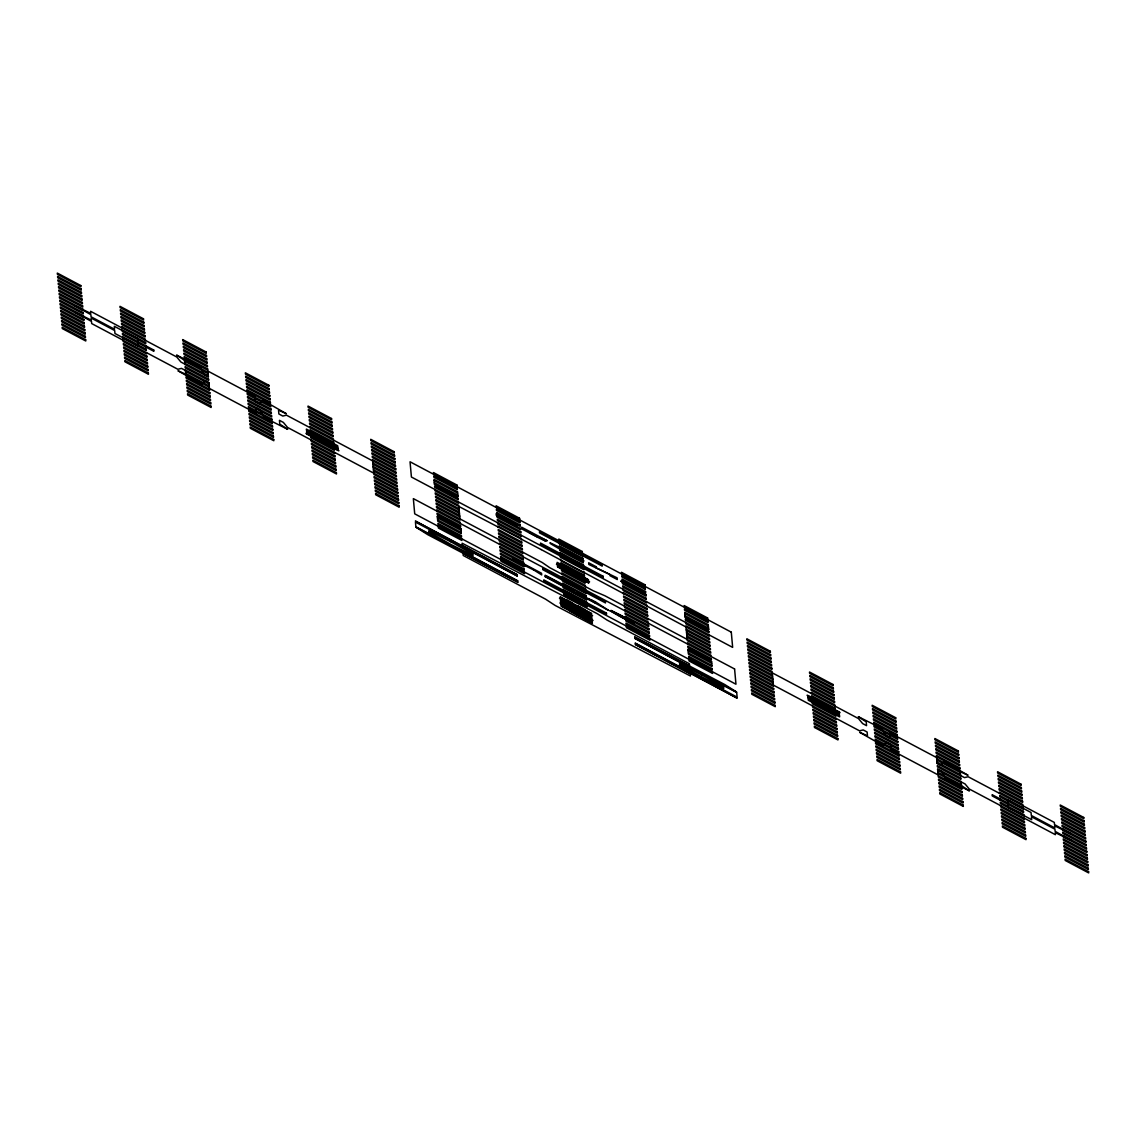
<?xml version="1.0" encoding="UTF-8"?>
<svg xmlns="http://www.w3.org/2000/svg" width="1146" height="1146" viewBox="0 0 1146 1146"><rect width="100%" height="100%" fill="white"/><g stroke="black" fill="none" stroke-linecap="round" stroke-linejoin="round"><path stroke-width="1.5" d="M306.627 431.426L315.15 435.208M839.373 714.574L830.85 710.792M313.245 434.95L322.284 439.319M832.727 711.05L823.716 706.681M572.613 603.441L566.282 600.06M332.555 447.441L306.584 433.46A18.393 0.745 28 0 0 305.996 433.346A20.957 0.845 28 0 0 307.2 434.348L319.992 440.895A30.111 1.203 28 0 0 321.281 441.74L328.63 445.894M813.416 698.559L839.416 712.54A18.393 0.745 28 0 0 840.004 712.654A20.957 0.845 28 0 0 838.8 711.652L826.008 705.105A30.111 1.203 28 0 0 824.719 704.26L817.37 700.106M585.176 610.173L582.426 608.87M570.665 573.659L568.459 572.628M538.061 537.102L536.729 536.486M185.752 374.269L177.974 370.76L201.581 384.282L205.005 380.859L208.916 382.936M960.248 771.731L968.026 775.24L944.419 761.718L940.995 765.141L937.084 763.064M561.282 598.67L567.585 601.664M591.178 619.972L584.689 616.877A18.837 0.759 28 0 1 583.214 616.133A18.336 0.731 28 0 1 579.976 614.471L570.393 609.343A18.15 0.731 28 0 1 568.874 608.512L561.784 604.386A20.843 0.831 28 0 1 560.15 603.226L560.05 603.125A25.484 1.017 28 0 1 560.022 602.925L560.108 602.925A20.599 0.831 28 0 1 561.698 603.484L568.015 606.478M564.548 567.814L558.245 564.82A20.599 0.831 28 0 0 556.655 564.262L556.555 564.262A25.484 1.017 28 0 0 556.584 564.462L556.67 564.548A20.843 0.831 28 0 0 558.317 565.709L565.408 569.849A18.15 0.731 28 0 0 566.926 570.679L576.51 575.793A18.336 0.731 28 0 0 579.747 577.469A18.837 0.759 28 0 0 581.223 578.214L587.697 581.309A20.313 0.817 28 0 0 589.359 581.882L589.459 581.896A24.553 0.988 28 0 0 589.431 581.695L589.331 581.595A20.084 0.802 28 0 0 587.626 580.406L580.349 576.18A18.837 0.759 28 0 0 578.816 575.378M566.769 568.946L576.352 573.988A18.336 0.731 28 0 1 578.816 575.421M569.806 602.796L579.389 607.838A18.336 0.731 28 0 1 581.853 609.271M570.235 607.609L579.819 612.652M616.104 613.554L609.729 610.589L617.307 615.015A23.55 0.945 28 0 0 621.719 617.379L634.196 623.997L634.039 622.307L621.562 615.689A21.745 0.874 28 0 0 617.852 613.74L610.99 610.431L616.104 613.554M535.039 535.612L529.151 532.489M582.168 608.727L578.358 606.506M634.712 636.975L689.534 665.855L689.348 663.735L607.079 620.101L597.353 613.74L462.125 543.218L462.311 545.338L517.175 574.647M517.863 582.254L463.027 553.389L463.228 555.495L545.496 599.129L555.223 605.489L690.451 676.011L690.25 673.891L635.385 644.596M816.854 699.819L807.615 695.321A20.041 0.802 28 0 0 807.113 695.221A18.551 0.745 28 0 0 808.102 696.08L816.052 700.306L813.345 698.602M572.914 573.487L582.598 578.2L563.359 567.915L572.413 573.229M329.146 446.181L338.385 450.679A20.041 0.802 28 0 0 338.887 450.779A18.551 0.745 28 0 0 337.898 449.92L329.948 445.694L332.669 447.427M634.827 638.25L736.663 692.055L724.788 684.549L634.726 637.19M517.748 580.993L415.912 527.174L427.773 534.681L517.849 582.053M434.119 480.589L457.626 493.067M684.85 613.568L708.357 626.045M529.108 532.102L538.147 537.059M646.043 594.803L620.731 581.051L637.033 588.414L637.162 589.76L646.015 594.459L645.972 596.178L622.464 583.715L622.35 582.44L645.857 594.917M434.305 482.71L457.813 495.172M685.036 615.689L708.543 628.151M434.42 483.984L457.927 496.447M685.15 616.963L708.658 629.426M207.999 372.364L184.492 359.887L184.907 364.543L208.414 377.02L207.856 371.075L254.87 396.015L255.372 401.515L259.283 403.593L262.706 400.169L286.314 413.692L278.535 410.168L278.865 413.978L282.79 416.055L286.443 415.167L396.158 473.355L396.043 472.095L372.536 459.632L373.868 474.444L397.375 486.907L397.261 485.632L287.546 427.444L283.363 422.416L279.438 420.324L279.782 424.135L287.718 429.349L264.268 417.516L259.856 409.939L255.93 407.861L256.432 413.362L209.417 388.437L208.901 382.52L185.394 370.058L185.81 374.713L209.317 387.176M936.683 758.824L960.19 771.287L960.606 775.942L937.099 763.48L936.583 757.563L889.568 732.638L890.07 738.139L886.145 736.061L881.732 728.484L858.282 716.651L866.218 721.865L866.562 725.676L862.637 723.584L858.454 718.556L748.739 660.368L748.625 659.093L772.132 671.556L773.464 686.368L749.957 673.905L749.842 672.645L859.557 730.833L863.21 729.945L867.135 732.022L867.465 735.832L859.686 732.308L883.294 745.831L886.718 742.407L890.628 744.485L891.13 749.985L938.144 774.925L937.586 768.98L961.093 781.457L961.508 786.113L938.001 773.636M184.606 361.162L208.114 373.625M936.798 760.099L960.305 772.562M184.793 363.282L208.3 375.745M372.837 463.013L396.344 475.475L396.459 476.75L372.951 464.288M459.03 508.724L435.523 496.261L435.638 497.522L459.145 509.999M686.253 629.24L709.761 641.703L709.875 642.978L686.368 630.501M772.447 674.951L748.94 662.474L749.054 663.749L772.547 676.212M936.984 762.219L960.491 774.682M184.85 364.113L180.925 362.036L176.742 356.993L90.577 311.297L90.763 313.417L75.149 305.738L90.878 314.677L91.064 316.797L114.571 329.26L114.314 326.295L137.821 338.772L138.079 341.737M208.357 376.576L204.432 374.498L200.02 366.921L176.57 355.088L184.506 360.302M960.577 775.541L964.502 777.618L968.155 776.73L1054.32 822.427L1054.506 824.547L1070.235 833.486L1054.621 825.822L1054.821 827.928L1031.314 815.465L1031.042 812.5L1007.535 800.037L1007.807 803.002M373.138 466.393L396.645 478.87L396.76 480.131L373.252 467.668M459.331 512.104L435.824 499.642L435.938 500.917L459.446 513.379M686.554 632.621L710.062 645.083L710.176 646.358L686.669 633.896M772.748 678.332L749.24 665.869L749.355 667.13L772.862 679.607M322.613 439.491L331.409 444.619M313.144 435.194L331.481 444.906M814.52 701.094L832.856 710.807M823.387 706.509L814.634 701.424M563.588 569.605L570.98 573.53M576.997 576.725L588.815 582.985L557.5 566.582M373.453 469.788L396.946 482.251L397.06 483.526L373.553 471.049M459.632 515.499L436.125 503.022L436.239 504.297L459.747 516.76M686.855 636.001L710.362 648.478L710.477 649.739L686.97 637.276M773.049 681.712L749.541 669.25L749.656 670.525L773.163 682.987M185.423 370.459L181.498 368.382L177.845 369.27L91.68 323.573L91.494 321.453L75.765 312.514L91.379 320.178L91.179 318.072L114.686 330.535L114.958 333.5L138.465 345.963L138.193 342.998M937.643 769.424L941.568 771.502L945.98 779.079L969.43 790.912L961.494 785.698M961.15 781.887L965.075 783.964L969.258 789.007L1055.423 834.703L1055.237 832.583L1070.851 840.262L1055.122 831.323L1054.936 829.203L1031.429 816.74L1031.687 819.705L1008.179 807.228L1007.921 804.263M185.509 371.318L209.016 383.781M937.7 770.255L961.208 782.718M185.695 373.438L209.202 385.901M937.886 772.375L961.394 784.838M437.342 516.574L460.85 529.037M688.073 649.553L711.58 662.016M437.457 517.849L460.964 530.312M688.187 650.828L711.695 663.29M626.776 618.754L618.31 614.399L620.846 615.932M626.805 619.112L621.275 616.176M626.833 619.413L617.422 614.543L619.041 615.617M626.862 619.8L620.888 616.62M437.643 519.955L461.15 532.432M688.374 652.934L711.881 665.411M566.21 599.773L572.671 603.197M578.257 606.162L585.42 609.959M517.19 574.848L415.353 521.043L517.29 575.908M517.304 576.123L415.454 522.103L415.869 526.759L517.734 580.778M634.841 638.451L736.692 692.471L737.122 697.14L635.256 643.107M560.58 601.02L567.055 604.472M635.371 644.381L737.207 698.186L635.271 643.321M566.325 571.496L563.832 570.035M816.31 703.085L808.99 698.716A31.429 1.261 28 0 1 808.088 697.9M329.69 442.915L337.01 447.284A31.429 1.261 28 0 1 337.912 448.1M560.609 597.267L591.107 613.482A23.55 0.945 28 0 0 591.537 613.525M1022.977 805.81L1022.862 804.535L999.355 792.072L999.47 793.347M1024.08 818.086L1024.195 819.347L1000.687 806.884L1000.573 805.609M999.971 798.848L1000.086 800.109M839.416 714.517L808.073 697.871M834.933 706.079L834.818 704.804L811.311 692.342L811.425 693.602M836.036 718.356L836.15 719.616L812.643 707.154L812.528 705.879M709.145 634.927L709.259 636.202L685.752 623.725L685.637 622.464M711.093 656.515L710.978 655.24L687.471 642.777L687.586 644.052M646.473 601.679L646.588 602.954L623.08 590.491L622.966 589.216M646.888 606.334L646.774 605.074L623.266 592.597L623.381 593.872M647.991 618.611L648.106 619.886L624.599 607.423L624.484 606.148M648.407 623.266L648.292 622.006L624.785 609.529L624.899 610.804M591.551 613.482L560.208 596.865A21.745 0.874 28 0 0 560.609 597.267M583.787 568.445L583.901 569.705L560.394 557.243L560.279 555.968M584.088 571.825L584.202 573.1L560.695 560.623L560.58 559.363M585.42 586.637L585.305 585.377L561.798 572.9L561.912 574.175M585.721 590.032L585.606 588.758L562.099 576.295L562.213 577.555M521.101 535.196L521.215 536.471L497.708 523.994L497.593 522.734M521.516 539.852L521.401 538.577L497.894 526.114L498.009 527.389M522.619 552.128L522.734 553.403L499.226 540.926L499.112 539.666M523.034 556.784L522.92 555.509L499.412 543.046L499.527 544.321M458.414 501.948L458.529 503.223L435.022 490.76L434.907 489.485M460.363 523.536L460.248 522.275L436.741 509.798L436.855 511.073M337.927 448.129L306.584 431.483M333.472 440.121L333.357 438.846L309.85 426.384L309.964 427.644M334.073 446.897L333.959 445.622L310.466 433.159L310.58 434.42M334.575 452.398L334.689 453.658L311.182 441.196L311.067 439.921M145.427 340.391L145.313 339.116L121.805 326.653L121.92 327.914M145.914 345.891L146.029 347.152M146.53 352.653L146.645 353.928L123.138 341.465L123.023 340.19M564.563 567.929A18.15 0.731 28 0 1 566.783 569.061M577.011 576.925A23.178 0.931 28 0 1 576.524 576.896L558.03 567.112A24.582 0.988 28 0 1 557.515 566.582M581.853 609.228A18.837 0.759 28 0 1 583.386 610.073L590.663 614.256A20.084 0.802 28 0 1 592.367 615.445L592.468 615.545A24.553 0.988 28 0 1 592.482 615.746L592.396 615.746A20.313 0.817 28 0 1 590.749 615.158L584.259 612.064A18.837 0.759 28 0 1 582.784 611.319A18.336 0.731 28 0 1 579.547 609.658L569.963 604.529A18.15 0.731 28 0 1 568.445 603.698L561.354 599.573A20.843 0.831 28 0 1 559.721 598.413L559.606 598.312A25.484 1.017 28 0 1 559.592 598.112L559.678 598.112A20.599 0.831 28 0 1 561.268 598.67M567.599 601.779A18.15 0.731 28 0 1 569.82 602.911M579.833 612.752A18.336 0.731 28 0 1 582.283 614.084A18.837 0.759 28 0 1 583.815 614.886L591.092 619.069A20.084 0.802 28 0 1 592.797 620.273L592.897 620.358A24.553 0.988 28 0 1 592.926 620.559L592.926 620.559A20.313 0.817 28 0 1 591.178 619.972M568.029 606.592A18.15 0.731 28 0 1 570.25 607.724M572.427 590.82A18.264 0.731 28 0 1 559.721 584.532L544.894 576.409L565.637 586.852L545.081 575.321L550.266 577.899A21.488 0.86 28 0 1 556.798 581.294L558.56 582.24A20.628 0.831 28 0 1 564.247 585.32L573.788 591.064A23.292 0.931 28 0 1 573.86 591.236L573.573 591.221A18.121 0.731 28 0 1 572.914 591.007A18.966 0.759 28 0 1 572.284 590.749M830.764 710.749A18.637 0.745 28 0 1 816.396 703.114M315.236 435.251A18.637 0.745 28 0 1 329.604 442.886M596.006 566.654L596.049 567.743L617.164 577.87L617.307 579.561L609.959 575.664L609.901 574.59L588.8 564.448L588.657 562.758L596.006 566.654M583.729 560.953L582.77 560.766A18.15 0.731 28 0 1 582.139 560.509L575.048 557.099A20.843 0.831 28 0 1 569.39 554.191L568.516 553.733A25.484 1.017 28 0 1 564.921 551.813L564.033 551.355A20.599 0.831 28 0 1 558.403 548.275L551.627 544.35A18.15 0.731 28 0 1 550.61 543.705L549.894 542.832A18.336 0.731 28 0 1 550.553 543.046A18.837 0.759 28 0 1 551.183 543.304L558.26 546.685A20.084 0.802 28 0 1 563.875 549.579L564.749 550.037A24.553 0.988 28 0 1 568.359 551.957L569.233 552.429A20.313 0.817 28 0 1 574.905 555.509L581.695 559.449A18.837 0.759 28 0 1 582.412 559.907A18.336 0.731 28 0 1 583.386 560.595L583.729 560.953M545.682 541.098L539.136 537.188L547.258 540.797L521.631 527.203L521.788 528.908L533.735 535.239A23.55 0.945 28 0 0 538.133 537.56L545.553 541.113M557.73 547.115L575.621 556.684L557.787 547.115M566.396 601.765L585.635 612.05L566.439 601.765M566.826 606.578L586.064 616.863L566.826 606.578M541.241 549.593L435.337 494.141L435.222 492.866L458.729 505.343L460.047 520.155L436.54 507.692L436.425 506.417L542.216 562.514L549.751 567.685L593.256 590.792L604.887 595.762L710.663 651.859L710.778 653.134L687.271 640.657L685.953 625.845L709.46 638.308L709.575 639.583L541.241 549.593M591.809 600.346L587.97 598.857L595.848 603.04L591.809 600.346M585.921 598.083L575.106 592.654L595.318 601.765L608.612 610.431L585.921 598.083M534.079 570.164L512.634 559.535L526.859 566.196L513.279 558.26L541.528 573.244L541.686 574.934L534.165 570.207M450.793 541.757L428.805 530.741L428.933 532.116L451.037 544.508L473.04 555.509L472.911 554.134L450.793 541.757M701.524 674.722L679.535 663.72L679.664 665.095L723.771 688.488L723.642 687.113L701.524 674.722M581.094 616.262L561.024 605.976L592.425 623.18L570.207 611.033L592.353 622.35L570.106 609.873L592.253 621.247L560.91 604.63L581.094 616.247M80.807 285.555L57.3 273.077L57.415 274.352L80.922 286.815L80.807 285.555M143.494 318.803L119.986 306.326L120.101 307.601L143.608 320.063L143.494 318.803M206.165 352.037L182.658 339.574L182.773 340.849L206.28 353.312L206.165 352.037M268.852 385.285L245.344 372.822L245.459 374.083L268.966 386.56L268.852 385.285M331.538 418.534L308.03 406.056L308.145 407.331L331.652 419.794L331.538 418.534M394.224 451.768L370.717 439.305L370.831 440.58L394.339 453.042L394.224 451.768M456.896 485.016L433.389 472.553L433.503 473.828L457.01 486.291L456.896 485.016M519.582 518.264L496.075 505.801L496.189 507.062L519.697 519.539L519.582 518.264M582.268 551.513L558.761 539.035L558.876 540.31L582.383 552.773L582.268 551.513M644.954 584.747L621.447 572.284L621.562 573.559L645.069 586.021L644.954 584.747M707.626 617.995L684.119 605.532L684.234 606.793L707.741 619.27L707.626 617.995M770.313 651.243L746.805 638.78L746.92 640.041L770.427 652.504L770.313 651.243M832.999 684.491L809.491 672.014L809.606 673.289L833.113 685.752L832.999 684.491M895.685 717.725L872.178 705.263L872.292 706.538L895.8 719L895.685 717.725M958.357 750.974L934.85 738.511L934.964 739.772L958.471 752.249L958.357 750.974M1021.043 784.222L997.536 771.745L997.65 773.02L1021.158 785.483L1021.043 784.222M1083.729 817.456L1060.222 804.993L1060.337 806.268L1083.844 818.731L1083.729 817.456M731.291 632.162L410.039 461.781L411.414 477.023L732.652 647.39L731.291 632.162M602.123 564.863L539.437 531.615L539.551 532.89L602.237 566.124L602.123 564.863M81.108 288.935L57.601 276.473L57.715 277.747L81.223 290.21L81.108 288.935M143.794 322.184L120.287 309.721L120.402 310.981L143.909 323.459L143.794 322.184M206.481 355.432L182.973 342.955L183.088 344.23L206.595 356.693L206.481 355.432M269.152 388.666L245.645 376.203L245.76 377.478L269.267 389.941L269.152 388.666M331.839 421.914L308.331 409.451L308.446 410.712L331.953 423.189L331.839 421.914M394.525 455.163L371.018 442.7L371.132 443.96L394.639 456.423L394.525 455.163M457.211 488.411L433.704 475.934L433.818 477.209L457.326 489.671L457.211 488.411M519.883 521.645L496.376 509.182L496.49 510.457L519.998 522.92L519.883 521.645M582.569 554.893L559.062 542.43L559.176 543.691L582.684 556.168L582.569 554.893M645.255 588.142L621.748 575.664L621.863 576.939L645.37 589.402L645.255 588.142M707.942 621.376L684.434 608.913L684.549 610.188L708.056 622.65L707.942 621.376M770.613 654.624L747.106 642.161L747.221 643.436L770.728 655.899L770.613 654.624M833.3 687.872L809.792 675.409L809.907 676.67L833.414 689.147L833.3 687.872M895.986 721.12L872.478 708.643L872.593 709.918L896.1 722.381L895.986 721.12M958.672 754.355L935.165 741.892L935.279 743.167L958.787 755.629L958.672 754.355M1021.344 787.603L997.837 775.14L997.951 776.415L1021.458 788.878L1021.344 787.603M1084.03 820.851L1060.523 808.388L1060.637 809.649L1084.145 822.126L1084.03 820.851M81.409 292.33L57.902 279.853L58.016 281.128L81.524 293.591L81.409 292.33M144.095 325.564L120.588 313.102L120.702 314.376L144.21 326.839L144.095 325.564M206.781 358.813L183.274 346.35L183.389 347.61L206.896 360.088L206.781 358.813M269.468 392.061L245.96 379.584L246.075 380.859L269.568 393.322L269.468 392.061M332.139 425.295L308.632 412.832L308.747 414.107L332.254 426.57L332.139 425.295M394.826 458.543L371.318 446.08L371.433 447.355L394.94 459.818L394.826 458.543M457.512 491.792L434.005 479.329L434.463 484.4L457.97 496.863L457.512 491.792M520.198 525.04L496.691 512.563L496.805 513.838L520.298 526.301L520.198 525.04M582.87 558.274L559.363 545.811L559.477 547.086L582.985 559.549L582.87 558.274M645.556 591.522L622.049 579.059L622.163 580.334L645.671 592.797L645.556 591.522M708.242 624.771L684.735 612.308L685.193 617.379L708.701 629.842L708.242 624.771M770.929 658.019L747.421 645.542L747.536 646.817L771.029 659.279L770.929 658.019M833.6 691.253L810.093 678.79L810.208 680.065L833.715 692.528L833.6 691.253M896.287 724.501L872.779 712.038L872.894 713.299L896.401 725.776L896.287 724.501M958.973 757.75L935.465 745.287L935.58 746.547L959.087 759.01L958.973 757.75M1021.659 790.998L998.152 778.521L998.266 779.796L1021.759 792.258L1021.659 790.998M1084.331 824.232L1060.824 811.769L1060.938 813.044L1084.445 825.507L1084.331 824.232M503.61 517.648L496.132 513.68L496.29 515.385L516.918 526.315L503.739 518.995L515.829 525.083L503.61 517.648M81.724 295.711L58.217 283.248L58.331 284.509L81.824 296.986L81.724 295.711M144.396 328.959L120.889 316.482L121.003 317.757L144.511 330.22L144.396 328.959M207.082 362.193L183.575 349.731L183.689 351.005L207.197 363.468L207.082 362.193M269.768 395.442L246.261 382.979L246.376 384.254L269.883 396.717L269.768 395.442M332.44 428.69L308.947 416.227L309.062 417.488L332.555 429.965L332.44 428.69M395.126 461.938L371.619 449.461L371.734 450.736L395.241 463.199L395.126 461.938M520.499 528.421L496.992 515.958L497.106 517.218L520.613 529.696L520.499 528.421M583.171 561.669L559.678 549.206L559.792 550.467L583.285 562.93L583.171 561.669M771.229 661.4L747.722 648.937L747.837 650.197L771.344 662.675L771.229 661.4M833.901 694.648L810.408 682.171L810.523 683.446L834.016 695.909L833.901 694.648M896.587 727.882L873.08 715.419L873.195 716.694L896.702 729.157L896.587 727.882M959.274 761.13L935.766 748.667L935.881 749.942L959.388 762.405L959.274 761.13M1021.96 794.379L998.453 781.916L998.567 783.176L1022.074 795.653L1021.96 794.379M1084.632 827.627L1061.139 815.15L1061.253 816.425L1084.746 828.887L1084.632 827.627M82.025 299.092L58.518 286.629L58.632 287.904L82.14 300.367L82.025 299.092M144.697 332.34L121.204 319.877L121.304 321.138L144.811 333.615L144.697 332.34M207.383 365.588L183.876 353.126L183.99 354.386L207.498 366.849L207.383 365.588M270.069 398.837L246.562 386.36L246.677 387.635L270.184 400.097L270.069 398.837M332.755 432.071L309.248 419.608L309.363 420.883L332.87 433.346L332.755 432.071M395.427 465.319L371.934 452.856L372.035 454.117L395.542 466.594L395.427 465.319M458.114 498.567L434.606 486.09L434.721 487.365L458.228 499.828L458.114 498.567M520.8 531.801L497.292 519.339L497.407 520.613L520.914 533.076L520.8 531.801M583.486 565.05L559.979 552.587L560.093 553.862L583.601 566.325L583.486 565.05M646.158 598.298L622.665 585.835L622.765 587.096L646.272 599.573L646.158 598.298M708.844 631.546L685.337 619.069L685.451 620.344L708.959 632.807L708.844 631.546M771.53 664.78L748.023 652.318L748.137 653.592L771.645 666.055L771.53 664.78M834.216 698.029L810.709 685.566L810.824 686.841L834.331 699.304L834.216 698.029M896.888 731.277L873.395 718.814L873.496 720.075L897.003 732.552L896.888 731.277M959.574 764.525L936.067 752.048L936.182 753.323L959.689 765.786L959.574 764.525M1022.261 797.759L998.753 785.297L998.868 786.571L1022.375 799.034L1022.261 797.759M1084.947 831.008L1061.44 818.545L1061.554 819.805L1085.061 832.283L1084.947 831.008M603.14 576.28L540.468 543.046L540.583 544.307L603.254 577.555L603.14 576.28M82.326 302.487L58.818 290.01L58.933 291.285L82.44 303.747L82.326 302.487M145.012 335.721L121.505 323.258L121.619 324.533L145.127 336.996L145.012 335.721M207.684 368.969L184.177 356.506L184.291 357.781L207.798 370.244L207.684 368.969M270.37 402.217L246.863 389.755L246.977 391.015L270.485 403.492L270.37 402.217M333.056 435.466L309.549 422.989L309.664 424.264L333.171 436.726L333.056 435.466M395.742 468.7L372.235 456.237L372.35 457.512L395.857 469.975L395.742 468.7M771.831 668.175L748.324 655.713L748.438 656.973L771.946 669.436L771.831 668.175M834.517 701.424L811.01 688.947L811.124 690.221L834.632 702.684L834.517 701.424M897.203 734.658L873.696 722.195L873.811 723.47L897.318 735.933L897.203 734.658M959.875 767.906L936.368 755.443L936.483 756.704L959.99 769.181L959.875 767.906M1022.561 801.154L999.054 788.677L999.169 789.952L1022.676 802.415L1022.561 801.154M1085.248 834.388L1061.74 821.926L1061.855 823.2L1085.362 835.663L1085.248 834.388M82.627 305.867L59.119 293.405L59.234 294.68L82.741 307.142L82.627 305.867M270.671 405.598L247.164 393.135L247.278 394.41L270.785 406.873L270.671 405.598M897.504 738.053L873.997 725.576L874.112 726.851L897.619 739.313L897.504 738.053M1085.549 837.783L1062.041 825.321L1062.156 826.581L1085.663 839.058L1085.549 837.783M82.927 309.262L59.42 296.785L59.535 298.06L83.042 310.523L82.927 309.262M145.614 342.496L122.106 330.034L122.221 331.309L145.728 343.771L145.614 342.496M270.986 408.993L247.479 396.516L247.593 397.791L271.086 410.254L270.986 408.993M333.658 442.227L310.151 429.764L310.265 431.039L333.773 443.502L333.658 442.227M521.716 541.972L498.209 529.495L498.324 530.77L521.817 543.233L521.716 541.972M584.388 575.206L560.881 562.743L560.996 564.018L584.503 576.481L584.388 575.206M647.075 608.454L623.567 595.992L623.682 597.267L647.189 609.729L647.075 608.454M835.119 708.185L811.612 695.722L811.726 696.997L835.233 709.46L835.119 708.185M897.805 741.433L874.298 728.971L874.412 730.231L897.92 742.708L897.805 741.433M1023.177 807.93L999.67 795.453L999.785 796.728L1023.278 809.191L1023.177 807.93M1085.849 841.164L1062.342 828.701L1062.457 829.976L1085.964 842.439L1085.849 841.164M312.829 432.515L306.369 429.077L306.469 430.266L337.812 446.883L337.712 445.751L312.829 432.515M563.588 565.795L557.128 562.371L557.243 563.732L588.543 579.876L563.588 565.795M839.302 713.127L807.959 696.51L839.302 713.127M83.243 312.643L59.735 300.18L59.85 301.441L83.343 313.918L83.243 312.643M153.75 350.046L122.407 333.414L122.522 334.689L153.865 351.306L153.75 350.046M208.601 379.125L185.093 366.663L185.208 367.938L208.715 380.4L208.601 379.125M271.287 412.374L247.78 399.911L247.894 401.186L271.401 413.649L271.287 412.374M522.017 545.353L498.51 532.89L498.625 534.151L522.132 546.628L522.017 545.353M584.689 578.601L561.196 566.138L561.311 567.399L584.804 579.862L584.689 578.601M647.375 611.849L623.868 599.372L623.983 600.647L647.49 613.11L647.375 611.849M835.42 711.58L811.927 699.103L812.041 700.378L835.534 712.841L835.42 711.58M898.106 744.814L874.599 732.351L874.713 733.626L898.22 746.089L898.106 744.814M960.792 778.062L937.285 765.6L937.399 766.875L960.907 779.337L960.792 778.062M1023.478 811.311L992.135 794.694L992.25 795.954L1023.593 812.586L1023.478 811.311M1086.15 844.559L1062.657 832.082L1062.757 833.357L1086.265 845.82L1086.15 844.559M338.013 449.089L306.67 432.457L338.013 449.089M839.531 715.734L808.188 699.117L808.288 700.249L839.631 716.923L839.531 715.734M83.543 316.024L60.036 303.561L60.151 304.836L83.658 317.299L83.543 316.024M146.215 349.272L122.722 336.809L122.823 338.07L146.33 350.547L146.215 349.272M271.588 415.769L248.08 403.292L248.195 404.567L271.702 417.029L271.588 415.769M334.274 449.003L310.767 436.54L310.881 437.815L334.388 450.278L334.274 449.003M522.318 548.733L498.811 536.271L498.925 537.546L522.433 550.008L522.318 548.733M585.004 581.982L561.497 569.519L561.612 570.794L585.119 583.257L585.004 581.982M647.676 615.23L624.183 602.767L624.284 604.028L647.791 616.505L647.676 615.23M835.735 714.961L812.228 702.498L812.342 703.773L835.849 716.236L835.735 714.961M898.407 748.209L874.914 735.746L875.014 737.007L898.521 749.484L898.407 748.209M1023.779 814.691L1000.272 802.229L1000.386 803.504L1023.894 815.966L1023.779 814.691M1086.465 847.94L1062.958 835.477L1063.073 836.738L1086.58 849.215L1086.465 847.94M83.844 319.419L60.337 306.942L60.452 308.217L83.959 320.679L83.844 319.419M271.889 419.15L248.381 406.687L248.496 407.947L272.003 420.424L271.889 419.15M898.722 751.59L875.215 739.127L875.329 740.402L898.836 752.865L898.722 751.59M1086.766 851.32L1063.259 838.858L1063.373 840.133L1086.881 852.595L1086.766 851.32M84.145 322.8L60.638 310.337L60.752 311.612L84.26 324.074L84.145 322.8M146.831 356.048L123.324 343.585L123.439 344.846L146.946 357.323L146.831 356.048M209.517 389.296L186.01 376.819L186.125 378.094L209.632 390.557L209.517 389.296M272.189 422.53L248.682 410.067L248.797 411.342L272.304 423.805L272.189 422.53M334.876 455.779L311.368 443.316L311.483 444.576L334.99 457.053L334.876 455.779M397.562 489.027L374.054 476.564L374.169 477.825L397.676 490.287L397.562 489.027M773.65 688.488L750.143 676.025L750.258 677.3L773.765 689.763L773.65 688.488M836.336 721.736L812.829 709.274L812.944 710.534L836.451 723.011L836.336 721.736M899.023 754.985L875.515 742.508L875.63 743.783L899.137 756.245L899.023 754.985M961.709 788.219L938.202 775.756L938.316 777.031L961.823 789.494L961.709 788.219M1024.381 821.467L1000.873 809.004L1000.988 810.279L1024.495 822.742L1024.381 821.467M1087.067 854.715L1063.56 842.253L1063.674 843.513L1087.182 855.99L1087.067 854.715M734.586 668.978L413.348 498.61L414.709 513.838L735.961 684.219L734.586 668.978M605.417 601.693L542.746 568.445L542.86 569.72L605.532 602.954L605.417 601.693M84.446 326.195L60.939 313.718L61.053 314.992L84.56 327.455L84.446 326.195M147.132 359.429L123.625 346.966L123.739 348.241L147.247 360.704L147.132 359.429M209.818 392.677L186.311 380.214L186.426 381.475L209.933 393.952L209.818 392.677M272.504 425.925L248.997 413.448L249.112 414.723L272.605 427.186L272.504 425.925M335.176 459.159L311.669 446.696L311.784 447.971L335.291 460.434L335.176 459.159M397.863 492.408L374.355 479.945L374.47 481.22L397.977 493.682L397.863 492.408M460.549 525.656L437.041 513.193L437.156 514.454L460.663 526.931L460.549 525.656M523.235 558.904L499.728 546.427L499.842 547.702L523.335 560.165L523.235 558.904M585.907 592.138L562.4 579.675L562.514 580.95L586.021 593.413L585.907 592.138M648.593 625.387L625.086 612.924L625.2 614.199L648.708 626.661L648.593 625.387M711.279 658.635L687.772 646.172L687.887 647.433L711.394 659.91L711.279 658.635M773.965 691.883L750.458 679.406L750.573 680.681L774.066 693.144L773.965 691.883M836.637 725.117L813.13 712.654L813.245 713.929L836.752 726.392L836.637 725.117M899.323 758.365L875.816 745.903L875.931 747.163L899.438 759.64L899.323 758.365M962.01 791.614L938.502 779.151L938.617 780.412L962.124 792.874L962.01 791.614M1024.696 824.862L1001.189 812.385L1001.303 813.66L1024.796 826.123L1024.696 824.862M1087.368 858.096L1063.86 845.633L1063.975 846.908L1087.482 859.371L1087.368 858.096M460.807 528.621L437.299 516.158L437.758 521.229L461.265 533.692L460.807 528.621M711.537 661.6L688.03 649.137L688.488 654.208L711.995 666.671L711.537 661.6M84.747 329.575L61.254 317.113L61.368 318.373L84.861 330.85L84.747 329.575M147.433 362.824L123.926 350.347L124.04 351.621L147.548 364.084L147.433 362.824M210.119 396.058L186.612 383.595L186.726 384.87L210.234 397.333L210.119 396.058M272.805 429.306L249.298 416.843L249.413 418.118L272.92 430.581L272.805 429.306M335.477 462.554L311.984 450.091L312.099 451.352L335.592 463.829L335.477 462.554M398.163 495.803L374.656 483.325L374.771 484.6L398.278 497.063L398.163 495.803M523.536 562.285L500.028 549.822L500.143 551.083L523.65 563.56L523.536 562.285M586.208 595.533L562.715 583.07L562.829 584.331L586.322 596.794L586.208 595.533M648.894 628.782L625.387 616.304L625.501 617.579L649.008 630.042L648.894 628.782M774.266 695.264L750.759 682.801L750.874 684.062L774.381 696.539L774.266 695.264M836.938 728.512L813.445 716.035L813.56 717.31L837.053 729.773L836.938 728.512M899.624 761.746L876.117 749.283L876.232 750.558L899.739 763.021L899.624 761.746M962.311 794.995L938.803 782.532L938.918 783.807L962.425 796.269L962.311 794.995M1024.997 828.243L1001.489 815.78L1001.604 817.041L1025.111 829.518L1024.997 828.243M1087.669 861.491L1064.176 849.014L1064.276 850.289L1087.783 862.752L1087.669 861.491M85.062 332.956L61.555 320.493L61.669 321.768L85.176 334.231L85.062 332.956M147.734 366.204L124.241 353.742L124.341 355.002L147.848 367.479L147.734 366.204M210.42 399.453L186.913 386.99L187.027 388.25L210.535 400.713L210.42 399.453M273.106 432.701L249.599 420.224L249.713 421.499L273.221 433.962L273.106 432.701M335.792 465.935L312.285 453.472L312.4 454.747L335.907 467.21L335.792 465.935M398.464 499.183L374.971 486.721L375.071 487.981L398.579 500.458L398.464 499.183M523.837 565.666L500.329 553.203L500.444 554.478L523.951 566.941L523.837 565.666M586.523 598.914L563.015 586.451L563.13 587.726L586.637 600.189L586.523 598.914M649.195 632.162L625.702 619.7L625.802 620.96L649.309 633.437L649.195 632.162M774.567 698.645L751.06 686.182L751.174 687.457L774.682 699.92L774.567 698.645M837.253 731.893L813.746 719.43L813.861 720.705L837.368 733.168L837.253 731.893M899.925 765.141L876.432 752.678L876.532 753.939L900.04 766.416L899.925 765.141M962.611 798.39L939.104 785.912L939.219 787.187L962.726 799.65L962.611 798.39M1025.298 831.624L1001.79 819.161L1001.905 820.436L1025.412 832.898L1025.298 831.624M1087.984 864.872L1064.476 852.409L1064.591 853.67L1088.098 866.147L1087.984 864.872M85.363 336.351L61.855 323.874L61.97 325.149L85.477 337.612L85.363 336.351M148.049 369.585L124.542 357.122L124.656 358.397L148.163 370.86L148.049 369.585M210.721 402.833L187.213 390.371L187.328 391.645L210.835 404.108L210.721 402.833M273.407 436.082L249.9 423.619L250.014 424.88L273.522 437.357L273.407 436.082M336.093 469.33L312.586 456.853L312.7 458.128L336.208 470.591L336.093 469.33M398.779 502.564L375.272 490.101L375.387 491.376L398.894 503.839L398.779 502.564M461.451 535.812L437.944 523.35L438.059 524.624L461.566 537.087L461.451 535.812M524.137 569.061L500.63 556.598L500.745 557.858L524.252 570.336L524.137 569.061M586.824 602.309L563.316 589.832L563.431 591.107L586.938 603.57L586.824 602.309M649.51 635.543L626.003 623.08L626.117 624.355L649.624 636.818L649.51 635.543M712.182 668.791L688.674 656.329L688.789 657.589L712.296 670.066L712.182 668.791M774.868 702.04L751.361 689.577L751.475 690.837L774.983 703.3L774.868 702.04M837.554 735.288L814.047 722.811L814.161 724.086L837.669 736.549L837.554 735.288M900.24 768.522L876.733 756.059L876.848 757.334L900.355 769.797L900.24 768.522M962.912 801.77L939.405 789.308L939.519 790.568L963.027 803.045L962.912 801.77M1025.598 835.019L1002.091 822.542L1002.206 823.816L1025.713 836.279L1025.598 835.019M1088.285 868.253L1064.777 855.79L1064.892 857.065L1088.399 869.528L1088.285 868.253M606.449 613.11L543.763 579.876L543.877 581.137L606.563 614.385L606.449 613.11M85.663 339.732L62.156 327.269L62.271 328.544L85.778 341.007L85.663 339.732M148.35 372.98L124.842 360.517L124.957 361.778L148.464 374.255L148.35 372.98M211.036 406.228L187.529 393.751L187.643 395.026L211.151 407.489L211.036 406.228M273.708 439.462L250.2 427L250.315 428.275L273.822 440.737L273.708 439.462M336.394 472.711L312.887 460.248L313.001 461.509L336.509 473.986L336.394 472.711M399.08 505.959L375.573 493.496L375.687 494.757L399.195 507.22L399.08 505.959M461.766 539.207L438.259 526.73L438.374 528.005L461.881 540.468L461.766 539.207M524.438 572.441L500.931 559.979L501.046 561.254L524.553 573.716L524.438 572.441M587.124 605.69L563.617 593.227L563.732 594.488L587.239 606.965L587.124 605.69M649.811 638.938L626.303 626.461L626.418 627.736L649.925 640.199L649.811 638.938M712.497 672.172L688.99 659.709L689.104 660.984L712.611 673.447L712.497 672.172M775.169 705.42L751.661 692.958L751.776 694.232L775.283 706.695L775.169 705.42M837.855 738.669L814.348 726.206L814.462 727.466L837.97 739.944L837.855 738.669M900.541 771.917L877.034 759.44L877.148 760.715L900.656 773.178L900.541 771.917M963.227 805.151L939.72 792.688L939.835 793.963L963.342 806.426L963.227 805.151M1025.899 838.399L1002.392 825.937L1002.506 827.197L1026.014 839.674L1025.899 838.399M1088.585 871.648L1065.078 859.185L1065.193 860.445L1088.7 872.923L1088.585 871.648M566.926 603.083L560.466 599.645L560.709 602.409L592.009 618.554L567.098 604.945L567.012 603.971L591.88 617.164L566.926 603.083"/></g></svg>
